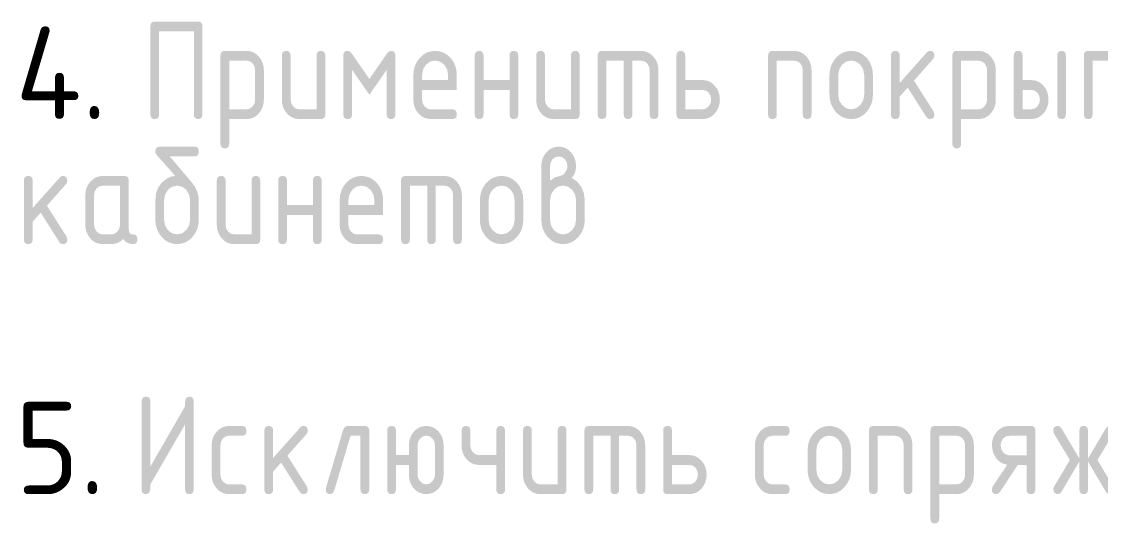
# Model space of a CAD drawing. Header units: millimetres. Extents: x 0 to 1189, y 0 to 841.
# Drawn here: x 999.31 to 1032.83, y 81.07 to 96.65 of the extents above; entities that cross this region are included whole.
import ezdxf

# ---------------------------------------------------------------- set-up
doc = ezdxf.new("R2010")
doc.units = ezdxf.units.MM

msp = doc.modelspace()

# ---------------------------------------------------------------- hatches: boundary and pattern name
h = msp.add_hatch(color=7)
h.dxf.hatch_style = 2
h.paths.add_polyline_path([(1003.445762, 96.652333), (1004.795137, 96.652333), (1004.852464, 96.642824), (1004.893667, 96.614299), (1004.918541, 96.566757), (1004.926878, 96.500197), (1004.926878, 93.773887), (1004.918541, 93.707698), (1004.893667, 93.661508), (1004.852464, 93.634438), (1004.795137, 93.62561), (1004.735813, 93.634438), (1004.693438, 93.661508), (1004.668013, 93.707698), (1004.659538, 93.773887), (1004.659538, 96.347511), (1003.581361, 96.347511), (1003.581361, 93.773887), (1003.572886, 93.707698), (1003.547462, 93.661508), (1003.505087, 93.634438), (1003.445762, 93.62561), (1003.386119, 93.634438), (1003.343581, 93.661508), (1003.318096, 93.707698), (1003.309612, 93.773887), (1003.309612, 96.500197), (1003.318096, 96.566757), (1003.343581, 96.614299), (1003.386119, 96.642824)])
h = msp.add_hatch(color=7)
h.paths.add_polyline_path([(1005.486264, 95.593999), (1005.494747, 95.658328), (1005.520232, 95.704725), (1005.562771, 95.732828), (1005.622414, 95.742276), (1006.297101, 95.742276), (1006.405992, 95.731192), (1006.505943, 95.698248), (1006.596696, 95.64391), (1006.677991, 95.568643), (1006.747126, 95.475006), (1006.796571, 95.37186), (1006.826277, 95.259205), (1006.83619, 95.137042), (1006.83619, 94.230844), (1006.826277, 94.108681), (1006.796571, 93.996026), (1006.747126, 93.89288), (1006.677991, 93.799242), (1006.596696, 93.722115), (1006.505943, 93.667984), (1006.405992, 93.636074), (1006.297101, 93.62561), (1005.758013, 93.62561), (1005.758013, 92.86383), (1005.749538, 92.799502), (1005.724113, 92.753105), (1005.681738, 92.725001), (1005.622414, 92.715553), (1005.562771, 92.725001), (1005.520232, 92.753105), (1005.494747, 92.799502), (1005.486264, 92.86383)])
h.paths.add_polyline_path([(1005.758013, 95.437454), (1005.758013, 93.926022), (1006.297101, 93.926022), (1006.399765, 93.948346), (1006.485066, 94.015319), (1006.545079, 94.113573), (1006.564992, 94.230844), (1006.564992, 95.137042), (1006.545631, 95.254313), (1006.489476, 95.352567), (1006.401763, 95.417335), (1006.297101, 95.437454)])
h = msp.add_hatch(color=7)
h.dxf.hatch_style = 2
h.paths.add_polyline_path([(1008.745064, 95.593999), (1008.745064, 93.773887), (1008.73658, 93.707698), (1008.711095, 93.661508), (1008.668557, 93.634438), (1008.608914, 93.62561), (1007.934777, 93.62561), (1007.825809, 93.636074), (1007.725729, 93.667984), (1007.634951, 93.722115), (1007.553887, 93.799242), (1007.484434, 93.89226), (1007.434825, 93.994373), (1007.405059, 94.106821), (1007.395137, 94.230844), (1007.395137, 95.593999), (1007.403621, 95.658328), (1007.429106, 95.704725), (1007.471644, 95.732828), (1007.531288, 95.742276), (1007.590612, 95.732828), (1007.632987, 95.704725), (1007.658412, 95.658328), (1007.666887, 95.593999), (1007.666887, 94.230844), (1007.68673, 94.115227), (1007.746262, 94.015319), (1007.833285, 93.948346), (1007.934777, 93.926022), (1008.473866, 93.926022), (1008.473866, 95.593999), (1008.482332, 95.658328), (1008.507697, 95.704725), (1008.549908, 95.732828), (1008.608914, 95.742276), (1008.668557, 95.732828), (1008.711095, 95.704725), (1008.73658, 95.658328)])
h = msp.add_hatch(color=7)
h.dxf.hatch_style = 2
h.paths.add_polyline_path([(1010.114849, 94.379121), (1009.57576, 95.157988), (1009.57576, 93.773887), (1009.567285, 93.707698), (1009.541861, 93.661508), (1009.499486, 93.634438), (1009.440161, 93.62561), (1009.380518, 93.634438), (1009.33798, 93.661508), (1009.312495, 93.707698), (1009.304011, 93.773887), (1009.304011, 95.593999), (1009.312495, 95.658328), (1009.33798, 95.704725), (1009.380518, 95.732828), (1009.440161, 95.742276), (1009.507961, 95.71947), (1009.57576, 95.649121), (1010.114849, 94.870254), (1010.653937, 95.649121), (1010.721737, 95.71947), (1010.789536, 95.742276), (1010.846863, 95.732828), (1010.888066, 95.704725), (1010.91294, 95.658328), (1010.921277, 95.593999), (1010.921277, 93.773887), (1010.91294, 93.707698), (1010.888066, 93.661508), (1010.846863, 93.634438), (1010.789536, 93.62561), (1010.730212, 93.634438), (1010.687837, 93.661508), (1010.662412, 93.707698), (1010.653937, 93.773887), (1010.653937, 95.157988)])
h = msp.add_hatch(color=7)
h.paths.add_polyline_path([(1012.155901, 95.441864), (1011.999976, 95.409549), (1011.869269, 95.310675), (1011.781075, 95.163776), (1011.752412, 94.988765), (1011.752412, 94.836078), (1012.559391, 94.836078), (1012.559391, 94.988765), (1012.530521, 95.163776), (1012.442533, 95.310675), (1012.311826, 95.409549)])
h.paths.add_polyline_path([(1011.752412, 94.531808), (1011.752412, 94.230844), (1011.772256, 94.115227), (1011.831787, 94.015319), (1011.91881, 93.948346), (1012.020302, 93.926022), (1012.694439, 93.926022), (1012.754082, 93.916513), (1012.79662, 93.887988), (1012.822105, 93.840446), (1012.830589, 93.773887), (1012.822105, 93.707698), (1012.79662, 93.661508), (1012.754082, 93.634438), (1012.694439, 93.62561), (1012.020302, 93.62561), (1011.911334, 93.636074), (1011.811254, 93.667984), (1011.720476, 93.722115), (1011.639413, 93.799242), (1011.56996, 93.89226), (1011.52035, 93.994373), (1011.490585, 94.106821), (1011.480663, 94.230844), (1011.480663, 94.984355), (1011.492807, 95.136861), (1011.529445, 95.277119), (1011.590888, 95.405492), (1011.677447, 95.522341), (1011.781041, 95.619028), (1011.895177, 95.687706), (1012.020061, 95.728685), (1012.155901, 95.742276), (1012.291664, 95.728746), (1012.416419, 95.688188), (1012.53053, 95.620656), (1012.634356, 95.5262), (1012.720828, 95.40967), (1012.782082, 95.28146), (1012.818531, 95.141262), (1012.830589, 94.988765), (1012.830589, 94.531808)])
h = msp.add_hatch(color=7)
h.dxf.hatch_style = 2
h.paths.add_polyline_path([(1013.661286, 94.531808), (1013.661286, 93.773887), (1013.652811, 93.707698), (1013.627386, 93.661508), (1013.585011, 93.634438), (1013.525687, 93.62561), (1013.466043, 93.634438), (1013.423505, 93.661508), (1013.39802, 93.707698), (1013.389536, 93.773887), (1013.389536, 95.593999), (1013.39802, 95.658328), (1013.423505, 95.704725), (1013.466043, 95.732828), (1013.525687, 95.742276), (1013.585011, 95.732828), (1013.627386, 95.704725), (1013.652811, 95.658328), (1013.661286, 95.593999), (1013.661286, 94.836078), (1014.468265, 94.836078), (1014.468265, 95.593999), (1014.476731, 95.658328), (1014.502096, 95.704725), (1014.544307, 95.732828), (1014.603312, 95.742276), (1014.662956, 95.732828), (1014.705494, 95.704725), (1014.730979, 95.658328), (1014.739463, 95.593999), (1014.739463, 93.773887), (1014.730979, 93.707698), (1014.705494, 93.661508), (1014.662956, 93.634438), (1014.603312, 93.62561), (1014.544307, 93.634438), (1014.502096, 93.661508), (1014.476731, 93.707698), (1014.468265, 93.773887), (1014.468265, 94.531808)])
h = msp.add_hatch(color=7)
h.dxf.hatch_style = 2
h.paths.add_polyline_path([(1016.648336, 95.593999), (1016.648336, 93.773887), (1016.639853, 93.707698), (1016.614368, 93.661508), (1016.571829, 93.634438), (1016.512186, 93.62561), (1015.83805, 93.62561), (1015.729082, 93.636074), (1015.629002, 93.667984), (1015.538223, 93.722115), (1015.45716, 93.799242), (1015.387707, 93.89226), (1015.338098, 93.994373), (1015.308332, 94.106821), (1015.29841, 94.230844), (1015.29841, 95.593999), (1015.306894, 95.658328), (1015.332379, 95.704725), (1015.374917, 95.732828), (1015.43456, 95.742276), (1015.493885, 95.732828), (1015.53626, 95.704725), (1015.561684, 95.658328), (1015.570159, 95.593999), (1015.570159, 94.230844), (1015.590003, 94.115227), (1015.649534, 94.015319), (1015.736557, 93.948346), (1015.83805, 93.926022), (1016.377138, 93.926022), (1016.377138, 95.593999), (1016.385605, 95.658328), (1016.410969, 95.704725), (1016.45318, 95.732828), (1016.512186, 95.742276), (1016.571829, 95.732828), (1016.614368, 95.704725), (1016.639853, 95.658328)])
h = msp.add_hatch(color=7)
h.dxf.hatch_style = 2
h.paths.add_polyline_path([(1017.343434, 95.742276), (1018.55721, 95.742276), (1018.66555, 95.731192), (1018.764536, 95.698248), (1018.854944, 95.64391), (1018.937549, 95.568643), (1019.007002, 95.475006), (1019.056611, 95.37186), (1019.086377, 95.259205), (1019.096299, 95.137042), (1019.096299, 93.773887), (1019.087815, 93.707698), (1019.06233, 93.661508), (1019.019792, 93.634438), (1018.960148, 93.62561), (1018.900824, 93.634438), (1018.858449, 93.661508), (1018.833024, 93.707698), (1018.82455, 93.773887), (1018.82455, 95.137042), (1018.805188, 95.254313), (1018.749033, 95.352567), (1018.661597, 95.417335), (1018.55721, 95.437454), (1018.286012, 95.437454), (1018.286012, 93.773887), (1018.277529, 93.707698), (1018.252044, 93.661508), (1018.209505, 93.634438), (1018.149862, 93.62561), (1018.092768, 93.634438), (1018.051539, 93.661508), (1018.026536, 93.707698), (1018.018122, 93.773887), (1018.018122, 95.437454), (1017.479033, 95.437454), (1017.479033, 93.773887), (1017.470558, 93.707698), (1017.445133, 93.661508), (1017.402759, 93.634438), (1017.343434, 93.62561), (1017.283791, 93.634438), (1017.241253, 93.661508), (1017.215767, 93.707698), (1017.207284, 93.773887), (1017.207284, 95.593999), (1017.215767, 95.658328), (1017.241253, 95.704725), (1017.283791, 95.732828)])
h = msp.add_hatch(color=7)
h.paths.add_polyline_path([(1021.005411, 94.230844), (1020.995498, 94.108681), (1020.965792, 93.996026), (1020.916346, 93.89288), (1020.847212, 93.799242), (1020.765916, 93.722115), (1020.675164, 93.667984), (1020.575213, 93.636074), (1020.466322, 93.62561), (1019.791635, 93.62561), (1019.731992, 93.634438), (1019.689453, 93.661508), (1019.663968, 93.707698), (1019.655485, 93.773887), (1019.655485, 95.593999), (1019.663968, 95.658328), (1019.689453, 95.704725), (1019.731992, 95.732828), (1019.791635, 95.742276), (1019.850959, 95.732828), (1019.893334, 95.704725), (1019.918759, 95.658328), (1019.927234, 95.593999), (1019.927234, 94.836078), (1020.466322, 94.836078), (1020.575213, 94.825011), (1020.675164, 94.791774), (1020.765916, 94.736317), (1020.847212, 94.658587), (1020.916346, 94.567413), (1020.965792, 94.465386), (1020.995498, 94.353024)])
h.paths.add_polyline_path([(1020.734213, 94.230844), (1020.714851, 94.348391), (1020.658696, 94.44692), (1020.570984, 94.510035), (1020.466322, 94.531808), (1019.927234, 94.531808), (1019.927234, 93.926022), (1020.466322, 93.926022), (1020.568986, 93.948346), (1020.654287, 94.015319), (1020.7143, 94.113573)])
h = msp.add_hatch(color=7)
h.dxf.hatch_style = 2
h.paths.add_polyline_path([(1022.50267, 93.773887), (1022.50267, 95.593999), (1022.511153, 95.658328), (1022.536638, 95.704725), (1022.579177, 95.732828), (1022.63882, 95.742276), (1023.313507, 95.742276), (1023.420228, 95.731192), (1023.519455, 95.698248), (1023.610931, 95.64391), (1023.694397, 95.568643), (1023.763532, 95.475006), (1023.812977, 95.37186), (1023.842683, 95.259205), (1023.852596, 95.137042), (1023.852596, 93.773887), (1023.844112, 93.707698), (1023.818627, 93.661508), (1023.776089, 93.634438), (1023.716446, 93.62561), (1023.65744, 93.634438), (1023.615229, 93.661508), (1023.589864, 93.707698), (1023.581398, 93.773887), (1023.581398, 95.137042), (1023.562037, 95.254313), (1023.505882, 95.352567), (1023.418169, 95.417335), (1023.313507, 95.437454), (1022.774419, 95.437454), (1022.774419, 93.773887), (1022.765944, 93.707698), (1022.740519, 93.661508), (1022.698145, 93.634438), (1022.63882, 93.62561), (1022.579177, 93.634438), (1022.536638, 93.661508), (1022.511153, 93.707698)])
h = msp.add_hatch(color=7)
h.paths.add_polyline_path([(1024.411544, 94.379121), (1024.411544, 94.984355), (1024.423688, 95.136861), (1024.460326, 95.277119), (1024.521769, 95.405492), (1024.608327, 95.522341), (1024.711921, 95.619028), (1024.826057, 95.687706), (1024.950942, 95.728685), (1025.086782, 95.742276), (1025.222545, 95.728746), (1025.3473, 95.688188), (1025.461411, 95.620656), (1025.565237, 95.5262), (1025.651709, 95.409601), (1025.712963, 95.280909), (1025.749412, 95.139402), (1025.76147, 94.984355), (1025.76147, 94.379121), (1025.74874, 94.229165), (1025.710896, 94.090215), (1025.648453, 93.962325), (1025.56193, 93.845545), (1025.459473, 93.748858), (1025.34544, 93.68018), (1025.220865, 93.639201), (1025.086782, 93.62561), (1024.950942, 93.639201), (1024.826057, 93.68018), (1024.711921, 93.748858), (1024.608327, 93.845545), (1024.521769, 93.962325), (1024.460326, 94.090215), (1024.423688, 94.229165)])
h.paths.add_polyline_path([(1025.490272, 94.383531), (1025.490272, 94.988765), (1025.461402, 95.162329), (1025.373414, 95.310675), (1025.242707, 95.409549), (1025.086782, 95.441864), (1024.930857, 95.409549), (1024.80015, 95.310675), (1024.711956, 95.162329), (1024.683293, 94.988765), (1024.683293, 94.383531), (1024.711956, 94.206659), (1024.80015, 94.061621), (1024.930857, 93.960542), (1025.086782, 93.926022), (1025.242707, 93.960542), (1025.373414, 94.061621), (1025.461402, 94.208106)])
h = msp.add_hatch(color=7)
h.dxf.hatch_style = 2
h.paths.add_polyline_path([(1026.592166, 94.747333), (1027.440487, 95.699833), (1027.481552, 95.732217), (1027.534193, 95.742276), (1027.593837, 95.732828), (1027.636375, 95.704725), (1027.66186, 95.658328), (1027.670344, 95.593999), (1027.659526, 95.536328), (1027.628451, 95.488166), (1027.036997, 94.819542), (1027.643885, 93.862632), (1027.670344, 93.773887), (1027.66186, 93.707698), (1027.636375, 93.661508), (1027.593837, 93.634438), (1027.534193, 93.62561), (1027.469494, 93.641388), (1027.421745, 93.688999), (1026.840765, 94.603466), (1026.592166, 94.320141), (1026.592166, 93.773887), (1026.583691, 93.707698), (1026.558267, 93.661508), (1026.515892, 93.634438), (1026.456567, 93.62561), (1026.396924, 93.634438), (1026.354386, 93.661508), (1026.328901, 93.707698), (1026.320417, 93.773887), (1026.320417, 95.593999), (1026.328901, 95.658328), (1026.354386, 95.704725), (1026.396924, 95.732828), (1026.456567, 95.742276), (1026.515892, 95.732828), (1026.558267, 95.704725), (1026.583691, 95.658328), (1026.592166, 95.593999)])
h = msp.add_hatch(color=7)
h.paths.add_polyline_path([(1028.229291, 95.593999), (1028.237775, 95.658328), (1028.26326, 95.704725), (1028.305798, 95.732828), (1028.365441, 95.742276), (1029.040129, 95.742276), (1029.14902, 95.731192), (1029.24897, 95.698248), (1029.339723, 95.64391), (1029.421018, 95.568643), (1029.490153, 95.475006), (1029.539599, 95.37186), (1029.569304, 95.259205), (1029.579217, 95.137042), (1029.579217, 94.230844), (1029.569304, 94.108681), (1029.539599, 93.996026), (1029.490153, 93.89288), (1029.421018, 93.799242), (1029.339723, 93.722115), (1029.24897, 93.667984), (1029.14902, 93.636074), (1029.040129, 93.62561), (1028.50104, 93.62561), (1028.50104, 92.86383), (1028.492565, 92.799502), (1028.46714, 92.753105), (1028.424766, 92.725001), (1028.365441, 92.715553), (1028.305798, 92.725001), (1028.26326, 92.753105), (1028.237775, 92.799502), (1028.229291, 92.86383)])
h.paths.add_polyline_path([(1028.50104, 95.437454), (1028.50104, 93.926022), (1029.040129, 93.926022), (1029.142793, 93.948346), (1029.228093, 94.015319), (1029.288107, 94.113573), (1029.308019, 94.230844), (1029.308019, 95.137042), (1029.288658, 95.254313), (1029.232503, 95.352567), (1029.144791, 95.417335), (1029.040129, 95.437454)])
h = msp.add_hatch(color=7)
h.paths.add_polyline_path([(1031.216893, 94.230844), (1031.207032, 94.108681), (1031.177688, 93.996026), (1031.129224, 93.89288), (1031.062002, 93.799242), (1030.978716, 93.722115), (1030.886853, 93.667984), (1030.786515, 93.636074), (1030.677805, 93.62561), (1030.274315, 93.62561), (1030.214672, 93.634438), (1030.172133, 93.661508), (1030.146648, 93.707698), (1030.138165, 93.773887), (1030.138165, 95.593999), (1030.146648, 95.658328), (1030.172133, 95.704725), (1030.214672, 95.732828), (1030.274315, 95.742276), (1030.33364, 95.732828), (1030.376014, 95.704725), (1030.401439, 95.658328), (1030.409914, 95.593999), (1030.409914, 94.836078), (1030.677805, 94.836078), (1030.786515, 94.82508), (1030.886853, 94.792326), (1030.978716, 94.738177), (1031.062002, 94.662997), (1031.129224, 94.569273), (1031.177688, 94.465937), (1031.207032, 94.353093)])
h.paths.add_polyline_path([(1030.949002, 94.230844), (1030.929159, 94.348391), (1030.869627, 94.44692), (1030.782191, 94.510035), (1030.677805, 94.531808), (1030.409914, 94.531808), (1030.409914, 93.926022), (1030.677805, 93.926022), (1030.782191, 93.948346), (1030.869627, 94.015319), (1030.929159, 94.113573)])
h.paths.add_polyline_path([(1031.488091, 95.593999), (1031.496566, 95.658328), (1031.521991, 95.704725), (1031.564365, 95.732828), (1031.62369, 95.742276), (1031.681016, 95.732828), (1031.72222, 95.704725), (1031.747093, 95.658328), (1031.75543, 95.593999), (1031.75543, 93.773887), (1031.747093, 93.707698), (1031.72222, 93.661508), (1031.681016, 93.634438), (1031.62369, 93.62561), (1031.564365, 93.634438), (1031.521991, 93.661508), (1031.496566, 93.707698), (1031.488091, 93.773887)])
h = msp.add_hatch(color=7)
h.dxf.hatch_style = 2
h.paths.add_polyline_path([(1032.450966, 95.742276), (1033.664742, 95.742276), (1033.773082, 95.731192), (1033.872068, 95.698248), (1033.962476, 95.64391), (1034.045081, 95.568643), (1034.114534, 95.475006), (1034.164143, 95.37186), (1034.193909, 95.259205), (1034.203831, 95.137042), (1034.203831, 93.773887), (1034.195347, 93.707698), (1034.169862, 93.661508), (1034.127324, 93.634438), (1034.067681, 93.62561), (1034.008356, 93.634438), (1033.965982, 93.661508), (1033.940557, 93.707698), (1033.932082, 93.773887), (1033.932082, 95.137042), (1033.91272, 95.254313), (1033.856565, 95.352567), (1033.769129, 95.417335), (1033.664742, 95.437454), (1033.393545, 95.437454), (1033.393545, 93.773887), (1033.385061, 93.707698), (1033.359576, 93.661508), (1033.317038, 93.634438), (1033.257394, 93.62561), (1033.200301, 93.634438), (1033.159071, 93.661508), (1033.134069, 93.707698), (1033.125654, 93.773887), (1033.125654, 95.437454), (1032.586565, 95.437454), (1032.586565, 93.773887), (1032.57809, 93.707698), (1032.552666, 93.661508), (1032.510291, 93.634438), (1032.450966, 93.62561), (1032.391323, 93.634438), (1032.348785, 93.661508), (1032.3233, 93.707698), (1032.314816, 93.773887), (1032.314816, 95.593999), (1032.3233, 95.658328), (1032.348785, 95.704725), (1032.391323, 95.732828)])
h = msp.add_hatch(color=7)
h.paths.add_polyline_path([(1004.814033, 91.100264), (1004.814033, 90.495029), (1004.801303, 90.345073), (1004.763459, 90.206123), (1004.701016, 90.078233), (1004.614493, 89.961453), (1004.512036, 89.864766), (1004.398003, 89.796088), (1004.273428, 89.755109), (1004.139345, 89.741518), (1004.003505, 89.755109), (1003.87862, 89.796088), (1003.764484, 89.864766), (1003.66089, 89.961453), (1003.574332, 90.078233), (1003.512889, 90.206123), (1003.47625, 90.345073), (1003.464107, 90.495029), (1003.464107, 91.104673), (1003.486026, 91.315651), (1003.551819, 91.49769), (1003.661536, 91.650376), (1003.815231, 91.773297), (1003.953241, 91.838065), (1004.08257, 91.858185), (1003.490565, 92.526809), (1003.470514, 92.561949), (1003.464107, 92.616106), (1003.47259, 92.682665), (1003.498075, 92.730207), (1003.540613, 92.758733), (1003.600257, 92.768241), (1004.682292, 92.768241), (1004.739386, 92.758733), (1004.780615, 92.730207), (1004.805618, 92.682665), (1004.814033, 92.616106), (1004.805618, 92.549228), (1004.780615, 92.501522), (1004.739386, 92.472936), (1004.682292, 92.463419), (1003.912796, 92.463419), (1004.591893, 91.663606), (1004.688459, 91.530935), (1004.757947, 91.393097), (1004.799942, 91.249677)])
h.paths.add_polyline_path([(1004.542835, 90.499439), (1004.542835, 91.104673), (1004.513965, 91.278237), (1004.425977, 91.426583), (1004.29527, 91.525457), (1004.139345, 91.557772), (1003.98342, 91.525457), (1003.852713, 91.426583), (1003.764519, 91.278237), (1003.735856, 91.104673), (1003.735856, 90.499439), (1003.764519, 90.322568), (1003.852713, 90.177529), (1003.98342, 90.07645), (1004.139345, 90.04193), (1004.29527, 90.07645), (1004.425977, 90.177529), (1004.513965, 90.324015)])
h = msp.add_hatch(color=7)
h.paths.add_polyline_path([(1015.728683, 91.709908), (1015.892257, 91.820633), (1016.041774, 91.858185), (1016.123078, 91.885676), (1016.196114, 91.964018), (1016.25034, 92.063512), (1016.267772, 92.163007), (1016.247928, 92.280553), (1016.188397, 92.379083), (1016.10096, 92.443368), (1015.996574, 92.463419), (1015.891705, 92.441715), (1015.8042, 92.379083), (1015.748045, 92.280553), (1015.728683, 92.163007)])
h.paths.add_polyline_path([(1016.399512, 91.798653), (1016.566806, 91.684621), (1016.69772, 91.519738), (1016.779162, 91.320061), (1016.806861, 91.104673), (1016.806861, 90.495029), (1016.794131, 90.344453), (1016.756287, 90.20447), (1016.693844, 90.076373), (1016.607321, 89.961453), (1016.504863, 89.864766), (1016.390831, 89.796088), (1016.266256, 89.755109), (1016.132173, 89.741518), (1015.996333, 89.755109), (1015.871448, 89.796088), (1015.757312, 89.864766), (1015.653718, 89.961453), (1015.56716, 90.078233), (1015.505717, 90.206123), (1015.469078, 90.345073), (1015.456934, 90.495029), (1015.456934, 92.163007), (1015.466856, 92.28517), (1015.496622, 92.397824), (1015.546231, 92.50097), (1015.615684, 92.594608), (1015.698375, 92.670107), (1015.788973, 92.724419), (1015.888148, 92.757234), (1015.996574, 92.768241), (1016.105284, 92.757174), (1016.205622, 92.723937), (1016.297486, 92.66848), (1016.380771, 92.59075), (1016.447994, 92.499343), (1016.496457, 92.397342), (1016.525801, 92.285109), (1016.535663, 92.163007), (1016.527179, 92.054219), (1016.501694, 91.957059), (1016.459156, 91.871784)])
h.paths.add_polyline_path([(1016.535663, 90.499439), (1016.535663, 91.104673), (1016.506793, 91.278237), (1016.418805, 91.426583), (1016.288098, 91.525457), (1016.132173, 91.557772), (1015.976248, 91.525457), (1015.845541, 91.426583), (1015.757347, 91.278237), (1015.728683, 91.104673), (1015.728683, 90.499439), (1015.757347, 90.322568), (1015.845541, 90.177529), (1015.976248, 90.07645), (1016.132173, 90.04193), (1016.288098, 90.07645), (1016.418805, 90.177529), (1016.506793, 90.324015)])
h = msp.add_hatch(color=7)
h.dxf.hatch_style = 2
h.paths.add_polyline_path([(999.650244, 90.863241), (1000.498565, 91.815741), (1000.53963, 91.848125), (1000.592271, 91.858185), (1000.651914, 91.848736), (1000.694453, 91.820633), (1000.719938, 91.774236), (1000.728421, 91.709908), (1000.717604, 91.652237), (1000.686529, 91.604074), (1000.095075, 90.93545), (1000.701963, 89.97854), (1000.728421, 89.889795), (1000.719938, 89.823606), (1000.694453, 89.777416), (1000.651914, 89.750346), (1000.592271, 89.741518), (1000.527572, 89.757296), (1000.479823, 89.804908), (999.898842, 90.719374), (999.650244, 90.436049), (999.650244, 89.889795), (999.641769, 89.823606), (999.616345, 89.777416), (999.57397, 89.750346), (999.514645, 89.741518), (999.455002, 89.750346), (999.412464, 89.777416), (999.386979, 89.823606), (999.378495, 89.889795), (999.378495, 91.709908), (999.386979, 91.774236), (999.412464, 91.820633), (999.455002, 91.848736), (999.514645, 91.858185), (999.57397, 91.848736), (999.616345, 91.820633), (999.641769, 91.774236), (999.650244, 91.709908)])
h = msp.add_hatch(color=7)
h.paths.add_polyline_path([(1002.36614, 91.553363), (1001.827052, 91.553363), (1001.722183, 91.53159), (1001.634678, 91.468475), (1001.578523, 91.370221), (1001.559161, 91.25295), (1001.559161, 90.346752), (1001.579005, 90.231135), (1001.638536, 90.131227), (1001.725559, 90.064254), (1001.827052, 90.04193), (1002.09825, 90.04193), (1002.200914, 90.064254), (1002.286214, 90.131227), (1002.346228, 90.229481), (1002.36614, 90.346752)])
h.paths.add_polyline_path([(1002.904678, 89.889795), (1002.89634, 89.823606), (1002.871467, 89.777416), (1002.830264, 89.750346), (1002.772937, 89.741518), (1002.681832, 89.751095), (1002.600131, 89.780103), (1002.527526, 89.828954), (1002.463705, 89.898063), (1002.383969, 89.828954), (1002.296687, 89.780103), (1002.201551, 89.751095), (1002.09825, 89.741518), (1001.827052, 89.741518), (1001.718083, 89.751982), (1001.618003, 89.783893), (1001.527225, 89.838024), (1001.446162, 89.915151), (1001.376709, 90.008168), (1001.3271, 90.110281), (1001.297334, 90.222729), (1001.287412, 90.346752), (1001.287412, 91.25295), (1001.297334, 91.375113), (1001.3271, 91.487768), (1001.376709, 91.590914), (1001.446162, 91.684552), (1001.527225, 91.759818), (1001.618003, 91.814156), (1001.718083, 91.8471), (1001.827052, 91.858185), (1002.501188, 91.858185), (1002.560831, 91.848736), (1002.60337, 91.820633), (1002.628855, 91.774236), (1002.637338, 91.709908), (1002.637338, 90.194617), (1002.645813, 90.127739), (1002.671238, 90.080033), (1002.713613, 90.051447), (1002.772937, 90.04193), (1002.830264, 90.032422), (1002.871467, 90.003896), (1002.89634, 89.956354)])
h = msp.add_hatch(color=7)
h.dxf.hatch_style = 2
h.paths.add_polyline_path([(1006.72295, 91.709908), (1006.72295, 89.889795), (1006.714466, 89.823606), (1006.688981, 89.777416), (1006.646443, 89.750346), (1006.586799, 89.741518), (1005.912663, 89.741518), (1005.803695, 89.751982), (1005.703615, 89.783893), (1005.612836, 89.838024), (1005.531773, 89.915151), (1005.46232, 90.008168), (1005.412711, 90.110281), (1005.382945, 90.222729), (1005.373023, 90.346752), (1005.373023, 91.709908), (1005.381507, 91.774236), (1005.406992, 91.820633), (1005.44953, 91.848736), (1005.509174, 91.858185), (1005.568498, 91.848736), (1005.610873, 91.820633), (1005.636298, 91.774236), (1005.644772, 91.709908), (1005.644772, 90.346752), (1005.664616, 90.231135), (1005.724147, 90.131227), (1005.811171, 90.064254), (1005.912663, 90.04193), (1006.451752, 90.04193), (1006.451752, 91.709908), (1006.460218, 91.774236), (1006.485582, 91.820633), (1006.527794, 91.848736), (1006.586799, 91.858185), (1006.646443, 91.848736), (1006.688981, 91.820633), (1006.714466, 91.774236)])
h = msp.add_hatch(color=7)
h.dxf.hatch_style = 2
h.paths.add_polyline_path([(1007.553689, 90.647716), (1007.553689, 89.889795), (1007.545214, 89.823606), (1007.51979, 89.777416), (1007.477415, 89.750346), (1007.41809, 89.741518), (1007.358447, 89.750346), (1007.315909, 89.777416), (1007.290424, 89.823606), (1007.28194, 89.889795), (1007.28194, 91.709908), (1007.290424, 91.774236), (1007.315909, 91.820633), (1007.358447, 91.848736), (1007.41809, 91.858185), (1007.477415, 91.848736), (1007.51979, 91.820633), (1007.545214, 91.774236), (1007.553689, 91.709908), (1007.553689, 90.951987), (1008.360668, 90.951987), (1008.360668, 91.709908), (1008.369135, 91.774236), (1008.394499, 91.820633), (1008.43671, 91.848736), (1008.495716, 91.858185), (1008.555359, 91.848736), (1008.597898, 91.820633), (1008.623383, 91.774236), (1008.631866, 91.709908), (1008.631866, 89.889795), (1008.623383, 89.823606), (1008.597898, 89.777416), (1008.555359, 89.750346), (1008.495716, 89.741518), (1008.43671, 89.750346), (1008.394499, 89.777416), (1008.369135, 89.823606), (1008.360668, 89.889795), (1008.360668, 90.647716)])
h = msp.add_hatch(color=7)
h.paths.add_polyline_path([(1009.866096, 91.557772), (1009.710171, 91.525457), (1009.579464, 91.426583), (1009.491269, 91.279684), (1009.462606, 91.104673), (1009.462606, 90.951987), (1010.269585, 90.951987), (1010.269585, 91.104673), (1010.240715, 91.279684), (1010.152728, 91.426583), (1010.022021, 91.525457)])
h.paths.add_polyline_path([(1009.462606, 90.647716), (1009.462606, 90.346752), (1009.48245, 90.231135), (1009.541981, 90.131227), (1009.629004, 90.064254), (1009.730497, 90.04193), (1010.404633, 90.04193), (1010.464276, 90.032422), (1010.506815, 90.003896), (1010.5323, 89.956354), (1010.540783, 89.889795), (1010.5323, 89.823606), (1010.506815, 89.777416), (1010.464276, 89.750346), (1010.404633, 89.741518), (1009.730497, 89.741518), (1009.621528, 89.751982), (1009.521448, 89.783893), (1009.43067, 89.838024), (1009.349607, 89.915151), (1009.280154, 90.008168), (1009.230544, 90.110281), (1009.200779, 90.222729), (1009.190857, 90.346752), (1009.190857, 91.100264), (1009.203001, 91.252769), (1009.23964, 91.393028), (1009.301083, 91.521401), (1009.387641, 91.63825), (1009.491235, 91.734936), (1009.605371, 91.803614), (1009.730256, 91.844594), (1009.866096, 91.858185), (1010.001858, 91.844654), (1010.126614, 91.804097), (1010.240724, 91.736564), (1010.344551, 91.642108), (1010.431022, 91.525578), (1010.492276, 91.397369), (1010.528725, 91.25717), (1010.540783, 91.104673), (1010.540783, 90.647716)])
h = msp.add_hatch(color=7)
h.dxf.hatch_style = 2
h.paths.add_polyline_path([(1011.235924, 91.858185), (1012.4497, 91.858185), (1012.55804, 91.8471), (1012.657026, 91.814156), (1012.747434, 91.759818), (1012.830039, 91.684552), (1012.899492, 91.590914), (1012.949101, 91.487768), (1012.978867, 91.375113), (1012.988789, 91.25295), (1012.988789, 89.889795), (1012.980305, 89.823606), (1012.95482, 89.777416), (1012.912282, 89.750346), (1012.852638, 89.741518), (1012.793314, 89.750346), (1012.750939, 89.777416), (1012.725514, 89.823606), (1012.717039, 89.889795), (1012.717039, 91.25295), (1012.697678, 91.370221), (1012.641523, 91.468475), (1012.554086, 91.533243), (1012.4497, 91.553363), (1012.178502, 91.553363), (1012.178502, 89.889795), (1012.170019, 89.823606), (1012.144533, 89.777416), (1012.101995, 89.750346), (1012.042352, 89.741518), (1011.985258, 89.750346), (1011.944029, 89.777416), (1011.919026, 89.823606), (1011.910611, 89.889795), (1011.910611, 91.553363), (1011.371523, 91.553363), (1011.371523, 89.889795), (1011.363048, 89.823606), (1011.337623, 89.777416), (1011.295248, 89.750346), (1011.235924, 89.741518), (1011.176281, 89.750346), (1011.133742, 89.777416), (1011.108257, 89.823606), (1011.099774, 89.889795), (1011.099774, 91.709908), (1011.108257, 91.774236), (1011.133742, 91.820633), (1011.176281, 91.848736)])
h = msp.add_hatch(color=7)
h.paths.add_polyline_path([(1013.548018, 90.495029), (1013.548018, 91.100264), (1013.560161, 91.252769), (1013.5968, 91.393028), (1013.658243, 91.521401), (1013.744801, 91.63825), (1013.848395, 91.734936), (1013.962531, 91.803614), (1014.087416, 91.844594), (1014.223256, 91.858185), (1014.359019, 91.844654), (1014.483774, 91.804097), (1014.597885, 91.736564), (1014.701711, 91.642108), (1014.788183, 91.525509), (1014.849437, 91.396817), (1014.885886, 91.25531), (1014.897944, 91.100264), (1014.897944, 90.495029), (1014.885214, 90.345073), (1014.84737, 90.206123), (1014.784927, 90.078233), (1014.698404, 89.961453), (1014.595947, 89.864766), (1014.481914, 89.796088), (1014.357339, 89.755109), (1014.223256, 89.741518), (1014.087416, 89.755109), (1013.962531, 89.796088), (1013.848395, 89.864766), (1013.744801, 89.961453), (1013.658243, 90.078233), (1013.5968, 90.206123), (1013.560161, 90.345073)])
h.paths.add_polyline_path([(1014.626746, 90.499439), (1014.626746, 91.104673), (1014.597876, 91.278237), (1014.509888, 91.426583), (1014.379181, 91.525457), (1014.223256, 91.557772), (1014.067331, 91.525457), (1013.936624, 91.426583), (1013.84843, 91.278237), (1013.819767, 91.104673), (1013.819767, 90.499439), (1013.84843, 90.322568), (1013.936624, 90.177529), (1014.067331, 90.07645), (1014.223256, 90.04193), (1014.379181, 90.07645), (1014.509888, 90.177529), (1014.597876, 90.324015)])
h = msp.add_hatch(color=7)
h.dxf.hatch_style = 2
h.paths.add_polyline_path([(1004.522581, 85.003585), (1004.579907, 84.994077), (1004.62111, 84.965551), (1004.645984, 84.918009), (1004.654321, 84.85145), (1004.654321, 82.125139), (1004.645984, 82.05895), (1004.62111, 82.01276), (1004.579907, 81.98569), (1004.522581, 81.976862), (1004.463256, 81.98569), (1004.420882, 82.01276), (1004.395457, 82.05895), (1004.386982, 82.125139), (1004.386982, 84.144241), (1003.308805, 82.277275), (1003.306118, 82.147601), (1003.297229, 82.078286), (1003.255061, 82.002149), (1003.173206, 81.976862), (1003.113563, 81.98569), (1003.071024, 82.01276), (1003.045539, 82.05895), (1003.037056, 82.125139), (1003.037056, 84.85145), (1003.045539, 84.918009), (1003.071024, 84.965551), (1003.113563, 84.994077), (1003.173206, 85.003585), (1003.23253, 84.994077), (1003.274905, 84.965551), (1003.30033, 84.918009), (1003.308805, 84.85145), (1003.308805, 82.831797), (1004.386982, 84.703173), (1004.387946, 84.830642), (1004.394699, 84.897752), (1004.437349, 84.977747)])
h = msp.add_hatch(color=7)
h.dxf.hatch_style = 2
h.paths.add_polyline_path([(1005.485124, 83.488295), (1005.485124, 82.582097), (1005.504968, 82.466479), (1005.564499, 82.366571), (1005.651522, 82.299599), (1005.753015, 82.277275), (1006.155953, 82.277275), (1006.215596, 82.267766), (1006.258134, 82.239241), (1006.28362, 82.191698), (1006.292103, 82.125139), (1006.28362, 82.05895), (1006.258134, 82.01276), (1006.215596, 81.98569), (1006.155953, 81.976862), (1005.753015, 81.976862), (1005.644046, 81.987327), (1005.543966, 82.019237), (1005.453188, 82.073368), (1005.372125, 82.150495), (1005.302672, 82.243513), (1005.253062, 82.345625), (1005.223297, 82.458073), (1005.213375, 82.582097), (1005.213375, 83.488295), (1005.223297, 83.610458), (1005.253062, 83.723112), (1005.302672, 83.826258), (1005.372125, 83.919896), (1005.453188, 83.995163), (1005.543966, 84.049501), (1005.644046, 84.082444), (1005.753015, 84.093529), (1006.155953, 84.093529), (1006.215596, 84.08402), (1006.258134, 84.055495), (1006.28362, 84.007953), (1006.292103, 83.941394), (1006.28362, 83.874516), (1006.258134, 83.82681), (1006.215596, 83.798224), (1006.155953, 83.788707), (1005.753015, 83.788707), (1005.648146, 83.766934), (1005.56064, 83.70382), (1005.504485, 83.605566)])
h = msp.add_hatch(color=7)
h.dxf.hatch_style = 2
h.paths.add_polyline_path([(1007.122116, 83.098585), (1007.970437, 84.051085), (1008.011502, 84.083469), (1008.064143, 84.093529), (1008.123786, 84.084081), (1008.166325, 84.055977), (1008.19181, 84.009581), (1008.200293, 83.945252), (1008.189476, 83.887581), (1008.158401, 83.839419), (1007.566947, 83.170795), (1008.173835, 82.213885), (1008.200293, 82.125139), (1008.19181, 82.05895), (1008.166325, 82.01276), (1008.123786, 81.98569), (1008.064143, 81.976862), (1007.999444, 81.992641), (1007.951695, 82.040252), (1007.370714, 82.954718), (1007.122116, 82.671394), (1007.122116, 82.125139), (1007.113641, 82.05895), (1007.088217, 82.01276), (1007.045842, 81.98569), (1006.986517, 81.976862), (1006.926874, 81.98569), (1006.884336, 82.01276), (1006.858851, 82.05895), (1006.850367, 82.125139), (1006.850367, 83.945252), (1006.858851, 84.009581), (1006.884336, 84.055977), (1006.926874, 84.084081), (1006.986517, 84.093529), (1007.045842, 84.084081), (1007.088217, 84.055977), (1007.113641, 84.009581), (1007.122116, 83.945252)])
h = msp.add_hatch(color=7)
h.dxf.hatch_style = 2
h.paths.add_polyline_path([(1009.434147, 84.093529), (1009.972685, 84.093529), (1010.032328, 84.084081), (1010.074866, 84.055977), (1010.100351, 84.009581), (1010.108835, 83.945252), (1010.108835, 82.125139), (1010.100351, 82.05895), (1010.074866, 82.01276), (1010.032328, 81.98569), (1009.972685, 81.976862), (1009.913679, 81.98569), (1009.871468, 82.01276), (1009.846103, 82.05895), (1009.837637, 82.125139), (1009.837637, 83.788707), (1009.528405, 83.788707), (1009.019082, 82.078286), (1008.97402, 82.002149), (1008.895059, 81.976862), (1008.835416, 81.986371), (1008.792877, 82.014896), (1008.767392, 82.062438), (1008.758909, 82.128998), (1008.767177, 82.175851), (1009.298548, 83.970608), (1009.351879, 84.063901)])
h = msp.add_hatch(color=7)
h.paths.add_polyline_path([(1011.342689, 82.88306), (1010.939199, 82.88306), (1010.939199, 82.125139), (1010.930724, 82.05895), (1010.9053, 82.01276), (1010.862925, 81.98569), (1010.8036, 81.976862), (1010.743957, 81.98569), (1010.701419, 82.01276), (1010.675934, 82.05895), (1010.66745, 82.125139), (1010.66745, 83.945252), (1010.675934, 84.009581), (1010.701419, 84.055977), (1010.743957, 84.084081), (1010.8036, 84.093529), (1010.862925, 84.084081), (1010.9053, 84.055977), (1010.930724, 84.009581), (1010.939199, 83.945252), (1010.939199, 83.187331), (1011.342689, 83.187331), (1011.342689, 83.492153), (1011.352542, 83.613946), (1011.381825, 83.725248), (1011.430125, 83.826939), (1011.497029, 83.919896), (1011.580547, 83.995163), (1011.672385, 84.049501), (1011.772594, 84.082444), (1011.881226, 84.093529), (1011.990264, 84.082444), (1012.090826, 84.049501), (1012.182913, 83.995163), (1012.266526, 83.919896), (1012.333343, 83.826258), (1012.381454, 83.723112), (1012.410548, 83.610458), (1012.420315, 83.488295), (1012.420315, 82.582097), (1012.410548, 82.458073), (1012.381454, 82.345625), (1012.333343, 82.243513), (1012.266526, 82.150495), (1012.182913, 82.073368), (1012.090826, 82.019237), (1011.990264, 81.987327), (1011.881226, 81.976862), (1011.772594, 81.987327), (1011.672385, 82.019237), (1011.580547, 82.073368), (1011.497029, 82.150495), (1011.430125, 82.244133), (1011.381825, 82.347279), (1011.352542, 82.459934), (1011.342689, 82.582097)])
h.paths.add_polyline_path([(1011.881226, 82.277275), (1011.981479, 82.300081), (1012.069742, 82.37043), (1012.131409, 82.468408), (1012.152975, 82.582097), (1012.152975, 83.488295), (1012.133201, 83.605566), (1012.074152, 83.70382), (1011.986164, 83.770792), (1011.881226, 83.793117), (1011.777047, 83.770792), (1011.689403, 83.70382), (1011.629872, 83.605566), (1011.610028, 83.488295), (1011.610028, 82.582097), (1011.631801, 82.468408), (1011.693262, 82.37043), (1011.781456, 82.300081)])
h = msp.add_hatch(color=7)
h.dxf.hatch_style = 2
h.paths.add_polyline_path([(1014.32947, 83.945252), (1014.32947, 82.125139), (1014.320987, 82.05895), (1014.295502, 82.01276), (1014.252963, 81.98569), (1014.19332, 81.976862), (1014.134314, 81.98569), (1014.092103, 82.01276), (1014.066739, 82.05895), (1014.058272, 82.125139), (1014.058272, 82.88306), (1013.519184, 82.88306), (1013.412386, 82.894059), (1013.313029, 82.926813), (1013.221528, 82.980961), (1013.138294, 83.056142), (1013.068841, 83.149108), (1013.019232, 83.250445), (1012.989466, 83.360464), (1012.979544, 83.479475), (1012.979544, 83.945252), (1012.988028, 84.009581), (1013.013513, 84.055977), (1013.056051, 84.084081), (1013.115694, 84.093529), (1013.175019, 84.084081), (1013.217393, 84.055977), (1013.242818, 84.009581), (1013.251293, 83.945252), (1013.251293, 83.492153), (1013.271137, 83.374882), (1013.330668, 83.276628), (1013.417691, 83.209655), (1013.519184, 83.187331), (1014.058272, 83.187331), (1014.058272, 83.945252), (1014.066739, 84.009581), (1014.092103, 84.055977), (1014.134314, 84.084081), (1014.19332, 84.093529), (1014.252963, 84.084081), (1014.295502, 84.055977), (1014.320987, 84.009581)])
h = msp.add_hatch(color=7)
h.dxf.hatch_style = 2
h.paths.add_polyline_path([(1016.238012, 83.945252), (1016.238012, 82.125139), (1016.229528, 82.05895), (1016.204043, 82.01276), (1016.161505, 81.98569), (1016.101862, 81.976862), (1015.427725, 81.976862), (1015.318757, 81.987327), (1015.218677, 82.019237), (1015.127899, 82.073368), (1015.046836, 82.150495), (1014.977382, 82.243513), (1014.927773, 82.345625), (1014.898007, 82.458073), (1014.888086, 82.582097), (1014.888086, 83.945252), (1014.896569, 84.009581), (1014.922054, 84.055977), (1014.964593, 84.084081), (1015.024236, 84.093529), (1015.08356, 84.084081), (1015.125935, 84.055977), (1015.15136, 84.009581), (1015.159835, 83.945252), (1015.159835, 82.582097), (1015.179678, 82.466479), (1015.23921, 82.366571), (1015.326233, 82.299599), (1015.427725, 82.277275), (1015.966814, 82.277275), (1015.966814, 83.945252), (1015.97528, 84.009581), (1016.000645, 84.055977), (1016.042856, 84.084081), (1016.101862, 84.093529), (1016.161505, 84.084081), (1016.204043, 84.055977), (1016.229528, 84.009581)])
h = msp.add_hatch(color=7)
h.dxf.hatch_style = 2
h.paths.add_polyline_path([(1016.932777, 84.093529), (1018.146553, 84.093529), (1018.254893, 84.082444), (1018.353879, 84.049501), (1018.444287, 83.995163), (1018.526892, 83.919896), (1018.596345, 83.826258), (1018.645954, 83.723112), (1018.67572, 83.610458), (1018.685642, 83.488295), (1018.685642, 82.125139), (1018.677158, 82.05895), (1018.651673, 82.01276), (1018.609135, 81.98569), (1018.549492, 81.976862), (1018.490167, 81.98569), (1018.447792, 82.01276), (1018.422368, 82.05895), (1018.413893, 82.125139), (1018.413893, 83.488295), (1018.394531, 83.605566), (1018.338376, 83.70382), (1018.25094, 83.768588), (1018.146553, 83.788707), (1017.875355, 83.788707), (1017.875355, 82.125139), (1017.866872, 82.05895), (1017.841387, 82.01276), (1017.798848, 81.98569), (1017.739205, 81.976862), (1017.682111, 81.98569), (1017.640882, 82.01276), (1017.615879, 82.05895), (1017.607465, 82.125139), (1017.607465, 83.788707), (1017.068376, 83.788707), (1017.068376, 82.125139), (1017.059901, 82.05895), (1017.034477, 82.01276), (1016.992102, 81.98569), (1016.932777, 81.976862), (1016.873134, 81.98569), (1016.830596, 82.01276), (1016.805111, 82.05895), (1016.796627, 82.125139), (1016.796627, 83.945252), (1016.805111, 84.009581), (1016.830596, 84.055977), (1016.873134, 84.084081)])
h = msp.add_hatch(color=7)
h.paths.add_polyline_path([(1020.594422, 82.582097), (1020.584509, 82.459934), (1020.554803, 82.347279), (1020.505357, 82.244133), (1020.436223, 82.150495), (1020.354927, 82.073368), (1020.264175, 82.019237), (1020.164224, 81.987327), (1020.055333, 81.976862), (1019.380646, 81.976862), (1019.321003, 81.98569), (1019.278464, 82.01276), (1019.252979, 82.05895), (1019.244496, 82.125139), (1019.244496, 83.945252), (1019.252979, 84.009581), (1019.278464, 84.055977), (1019.321003, 84.084081), (1019.380646, 84.093529), (1019.43997, 84.084081), (1019.482345, 84.055977), (1019.50777, 84.009581), (1019.516245, 83.945252), (1019.516245, 83.187331), (1020.055333, 83.187331), (1020.164224, 83.176264), (1020.264175, 83.143027), (1020.354927, 83.08757), (1020.436223, 83.00984), (1020.505357, 82.918665), (1020.554803, 82.816639), (1020.584509, 82.704277)])
h.paths.add_polyline_path([(1020.323224, 82.582097), (1020.303862, 82.699643), (1020.247707, 82.798173), (1020.159995, 82.861287), (1020.055333, 82.88306), (1019.516245, 82.88306), (1019.516245, 82.277275), (1020.055333, 82.277275), (1020.157997, 82.299599), (1020.243298, 82.366571), (1020.303311, 82.464826)])
h = msp.add_hatch(color=7)
h.dxf.hatch_style = 2
h.paths.add_polyline_path([(1022.365584, 83.488295), (1022.365584, 82.582097), (1022.385428, 82.466479), (1022.444959, 82.366571), (1022.531982, 82.299599), (1022.633475, 82.277275), (1023.036413, 82.277275), (1023.096056, 82.267766), (1023.138594, 82.239241), (1023.16408, 82.191698), (1023.172563, 82.125139), (1023.16408, 82.05895), (1023.138594, 82.01276), (1023.096056, 81.98569), (1023.036413, 81.976862), (1022.633475, 81.976862), (1022.524506, 81.987327), (1022.424426, 82.019237), (1022.333648, 82.073368), (1022.252585, 82.150495), (1022.183132, 82.243513), (1022.133522, 82.345625), (1022.103757, 82.458073), (1022.093835, 82.582097), (1022.093835, 83.488295), (1022.103757, 83.610458), (1022.133522, 83.723112), (1022.183132, 83.826258), (1022.252585, 83.919896), (1022.333648, 83.995163), (1022.424426, 84.049501), (1022.524506, 84.082444), (1022.633475, 84.093529), (1023.036413, 84.093529), (1023.096056, 84.08402), (1023.138594, 84.055495), (1023.16408, 84.007953), (1023.172563, 83.941394), (1023.16408, 83.874516), (1023.138594, 83.82681), (1023.096056, 83.798224), (1023.036413, 83.788707), (1022.633475, 83.788707), (1022.528606, 83.766934), (1022.4411, 83.70382), (1022.384945, 83.605566)])
h = msp.add_hatch(color=7)
h.paths.add_polyline_path([(1023.730827, 82.730374), (1023.730827, 83.335608), (1023.742971, 83.488114), (1023.77961, 83.628372), (1023.841053, 83.756745), (1023.927611, 83.873594), (1024.031205, 83.970281), (1024.145341, 84.038959), (1024.270226, 84.079938), (1024.406066, 84.093529), (1024.541828, 84.079998), (1024.666584, 84.039441), (1024.780694, 83.971908), (1024.884521, 83.877453), (1024.970993, 83.760853), (1025.032246, 83.632162), (1025.068695, 83.490654), (1025.080753, 83.335608), (1025.080753, 82.730374), (1025.068024, 82.580417), (1025.030179, 82.441468), (1024.967737, 82.313577), (1024.881213, 82.196797), (1024.778756, 82.100111), (1024.664724, 82.031433), (1024.540149, 81.990453), (1024.406066, 81.976862), (1024.270226, 81.990453), (1024.145341, 82.031433), (1024.031205, 82.100111), (1023.927611, 82.196797), (1023.841053, 82.313577), (1023.77961, 82.441468), (1023.742971, 82.580417)])
h.paths.add_polyline_path([(1024.809555, 82.734783), (1024.809555, 83.340018), (1024.780685, 83.513582), (1024.692698, 83.661927), (1024.561991, 83.760802), (1024.406066, 83.793117), (1024.250141, 83.760802), (1024.119434, 83.661927), (1024.031239, 83.513582), (1024.002576, 83.340018), (1024.002576, 82.734783), (1024.031239, 82.557912), (1024.119434, 82.412874), (1024.250141, 82.311794), (1024.406066, 82.277275), (1024.561991, 82.311794), (1024.692698, 82.412874), (1024.780685, 82.559359)])
h = msp.add_hatch(color=7)
h.dxf.hatch_style = 2
h.paths.add_polyline_path([(1025.639369, 82.125139), (1025.639369, 83.945252), (1025.647852, 84.009581), (1025.673337, 84.055977), (1025.715876, 84.084081), (1025.775519, 84.093529), (1026.450206, 84.093529), (1026.556927, 84.082444), (1026.656154, 84.049501), (1026.74763, 83.995163), (1026.831096, 83.919896), (1026.900231, 83.826258), (1026.949676, 83.723112), (1026.979382, 83.610458), (1026.989295, 83.488295), (1026.989295, 82.125139), (1026.980811, 82.05895), (1026.955326, 82.01276), (1026.912788, 81.98569), (1026.853145, 81.976862), (1026.794139, 81.98569), (1026.751928, 82.01276), (1026.726563, 82.05895), (1026.718097, 82.125139), (1026.718097, 83.488295), (1026.698735, 83.605566), (1026.64258, 83.70382), (1026.554868, 83.768588), (1026.450206, 83.788707), (1025.911118, 83.788707), (1025.911118, 82.125139), (1025.902643, 82.05895), (1025.877218, 82.01276), (1025.834843, 81.98569), (1025.775519, 81.976862), (1025.715876, 81.98569), (1025.673337, 82.01276), (1025.647852, 82.05895)])
h = msp.add_hatch(color=7)
h.paths.add_polyline_path([(1027.54791, 83.945252), (1027.556394, 84.009581), (1027.581879, 84.055977), (1027.624417, 84.084081), (1027.68406, 84.093529), (1028.358748, 84.093529), (1028.467639, 84.082444), (1028.56759, 84.049501), (1028.658342, 83.995163), (1028.739638, 83.919896), (1028.808772, 83.826258), (1028.858218, 83.723112), (1028.887923, 83.610458), (1028.897836, 83.488295), (1028.897836, 82.582097), (1028.887923, 82.459934), (1028.858218, 82.347279), (1028.808772, 82.244133), (1028.739638, 82.150495), (1028.658342, 82.073368), (1028.56759, 82.019237), (1028.467639, 81.987327), (1028.358748, 81.976862), (1027.819659, 81.976862), (1027.819659, 81.215083), (1027.811184, 81.150754), (1027.78576, 81.104357), (1027.743385, 81.076254), (1027.68406, 81.066806), (1027.624417, 81.076254), (1027.581879, 81.104357), (1027.556394, 81.150754), (1027.54791, 81.215083)])
h.paths.add_polyline_path([(1027.819659, 83.788707), (1027.819659, 82.277275), (1028.358748, 82.277275), (1028.461412, 82.299599), (1028.546712, 82.366571), (1028.606726, 82.464826), (1028.626638, 82.582097), (1028.626638, 83.488295), (1028.607277, 83.605566), (1028.551122, 83.70382), (1028.46341, 83.768588), (1028.358748, 83.788707)])
h = msp.add_hatch(color=7)
h.paths.add_polyline_path([(1029.935458, 82.886919), (1029.837393, 82.911034), (1029.74708, 82.951686), (1029.665242, 83.009702), (1029.592602, 83.085907), (1029.49042, 83.271391), (1029.456452, 83.488295), (1029.466374, 83.610458), (1029.496139, 83.723112), (1029.545749, 83.826258), (1029.615202, 83.919896), (1029.696265, 83.995163), (1029.787043, 84.049501), (1029.887123, 84.082444), (1029.996091, 84.093529), (1030.670228, 84.093529), (1030.729871, 84.084081), (1030.772409, 84.055977), (1030.797894, 84.009581), (1030.806378, 83.945252), (1030.806378, 82.125139), (1030.797894, 82.05895), (1030.772409, 82.01276), (1030.729871, 81.98569), (1030.670228, 81.976862), (1030.611222, 81.98569), (1030.569011, 82.01276), (1030.543646, 82.05895), (1030.53518, 82.125139), (1030.53518, 82.88306), (1030.263431, 82.88306), (1029.701742, 82.036394), (1029.652753, 81.990712), (1029.592602, 81.976862), (1029.532959, 81.98569), (1029.49042, 82.01276), (1029.464935, 82.05895), (1029.456452, 82.125139), (1029.48291, 82.218295)])
h.paths.add_polyline_path([(1029.728201, 83.488295), (1029.748045, 83.372195), (1029.807576, 83.272218), (1029.894599, 83.205728), (1029.996091, 83.183473), (1030.53518, 83.183473), (1030.53518, 83.788707), (1029.996091, 83.788707), (1029.891223, 83.766934), (1029.803717, 83.70382), (1029.747562, 83.605566)])
h = msp.add_hatch(color=7)
h.dxf.hatch_style = 2
h.paths.add_polyline_path([(1032.175831, 82.988894), (1031.614143, 82.040252), (1031.566118, 81.992641), (1031.501143, 81.976862), (1031.449674, 81.986922), (1031.406886, 82.019306), (1031.376018, 82.069122), (1031.364993, 82.125139), (1031.387593, 82.209475), (1031.881482, 83.035196), (1031.387593, 83.856506), (1031.364993, 83.945252), (1031.373477, 84.009581), (1031.398962, 84.055977), (1031.4415, 84.084081), (1031.501143, 84.093529), (1031.566118, 84.07775), (1031.614143, 84.030139), (1032.175831, 83.081498), (1032.175831, 83.945252), (1032.184246, 84.009581), (1032.209248, 84.055977), (1032.250478, 84.084081), (1032.307571, 84.093529), (1032.367215, 84.084081), (1032.409753, 84.055977), (1032.435238, 84.009581), (1032.443722, 83.945252), (1032.443722, 83.081498), (1033.004859, 84.030139), (1033.053297, 84.07775), (1033.117858, 84.093529), (1033.177501, 84.084081), (1033.220039, 84.055977), (1033.245524, 84.009581), (1033.254008, 83.945252), (1033.231408, 83.856506), (1032.737519, 83.035196), (1033.231408, 82.209475), (1033.254008, 82.125139), (1033.245524, 82.05895), (1033.220039, 82.01276), (1033.177501, 81.98569), (1033.117858, 81.976862), (1033.053297, 81.992641), (1033.004859, 82.040252), (1032.443722, 82.988894), (1032.443722, 82.125139), (1032.435238, 82.05895), (1032.409753, 82.01276), (1032.367215, 81.98569), (1032.307571, 81.976862), (1032.250478, 81.98569), (1032.209248, 82.01276), (1032.184246, 82.05895), (1032.175831, 82.125139)])

# ---------------------------------------------------------------- texts
at = {"color": 7, "char_height": 2.868995, "attachment_point": 1}
for s, insert in [('{\\fGOSTCommon|b0|i0|c0;4. }', (999.111177, 96.494598)), ('{\\fGOSTCommon|b0|i0|c0;5. }', (999.111177, 84.845851))]:
    msp.add_mtext(s, dxfattribs=dict(at, insert=insert))

doc.saveas('drawing.dxf')
